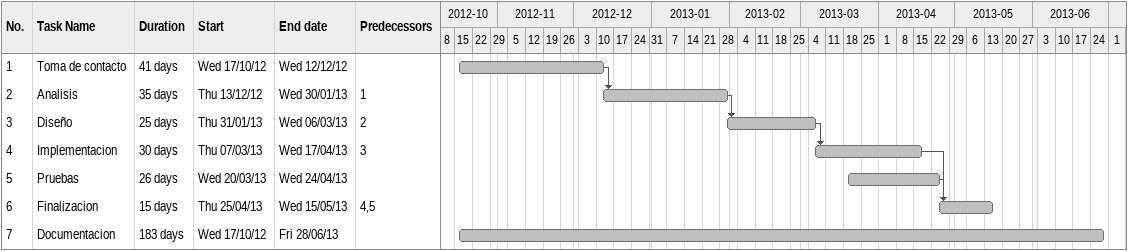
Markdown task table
| ID | Task | Duration | Start | Finish | Predecessors |
|---|---|---|---|---|---|
| 1 | Toma de contacto | 41d | 2012-10-17 | 2012-12-12 |  |
| 2 | Analisis | 35d | 2012-12-13 | 2013-01-30 | 1 |
| 3 | Diseño | 25d | 2013-01-31 | 2013-03-06 | 2 |
| 4 | Implementacion | 30d | 2013-03-07 | 2013-04-17 | 3 |
| 5 | Pruebas | 26d | 2013-03-20 | 2013-04-24 |  |
| 6 | Finalizacion | 15d | 2013-04-25 | 2013-05-15 | 4, 5 |
| 7 | Documentacion | 183d | 2012-10-17 | 2013-06-28 |  |
